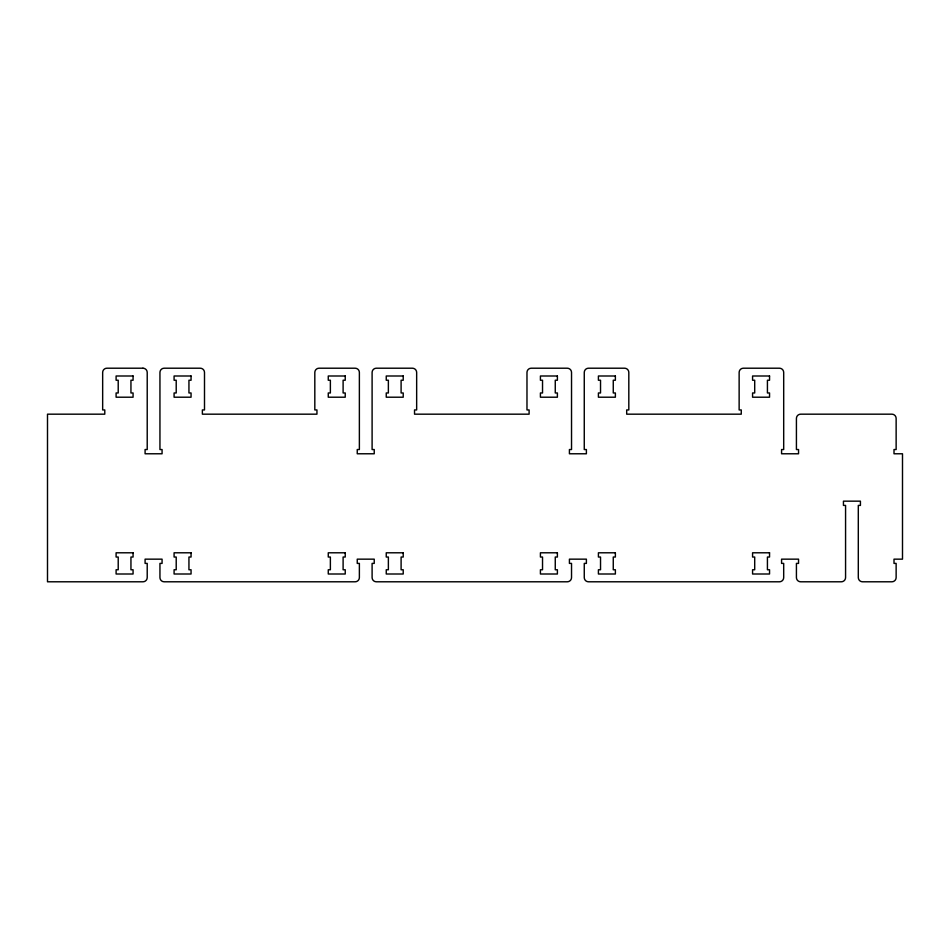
<?xml version="1.0" encoding="UTF-8"?>
<svg xmlns="http://www.w3.org/2000/svg" width="950" height="950" viewBox="0 0 950 950"><rect width="100%" height="100%" fill="white"/><g stroke="black" fill="none" stroke-linecap="round" stroke-linejoin="round"><path stroke-width="1.43" d="M142.975 368.208L106.899 368.208A4.239 4.239 0 0 0 102.659 372.459L102.659 409.937L104.785 409.937L104.785 414.176L47.5 414.176L47.5 581.792L142.975 581.792A4.239 4.239 0 0 0 147.214 577.541L147.214 563.398L145.089 563.398L145.089 559.158L162.07 559.158L162.07 563.398L159.944 563.398L159.944 577.541A4.239 4.239 0 0 0 164.184 581.792L355.134 581.792A4.239 4.239 0 0 0 359.373 577.541L359.373 563.398L357.247 563.398L357.247 559.158L374.229 559.158L374.229 563.398L372.103 563.398L372.103 577.541A4.239 4.239 0 0 0 376.343 581.792L567.293 581.792A4.239 4.239 0 0 0 571.532 577.541L571.532 563.398L569.418 563.398L569.418 559.158L586.388 559.158L586.388 563.398L584.262 563.398L584.262 577.541A4.239 4.239 0 0 0 588.501 581.792L779.451 581.792A4.239 4.239 0 0 0 783.691 577.541L783.691 563.398L781.577 563.398L781.577 559.158L798.546 559.158L798.546 563.398L796.421 563.398L796.421 577.541A4.239 4.239 0 0 0 800.672 581.792L841.332 581.792A4.239 4.239 0 0 0 845.571 577.541L845.571 505.412L843.446 505.412L843.446 501.161L860.427 501.161L860.427 505.412L858.301 505.412L858.301 577.541A4.239 4.239 0 0 0 862.541 581.792L891.896 581.792A4.239 4.239 0 0 0 896.135 577.541L896.135 563.398L894.009 563.398L894.009 559.158L902.5 559.158L902.5 453.779L894.009 453.779L894.009 449.54L896.135 449.54L896.135 418.428A4.239 4.239 0 0 0 891.896 414.176L800.672 414.176A4.239 4.239 0 0 0 796.421 418.428L796.421 449.54L798.546 449.54L798.546 453.779L781.577 453.779L781.577 449.54L783.691 449.54L783.691 372.459A4.239 4.239 0 0 0 779.451 368.208L743.387 368.208A4.239 4.239 0 0 0 739.136 372.459L739.136 409.937L741.261 409.937L741.261 414.176L626.691 414.176L626.691 409.937L628.817 409.937L628.817 372.459A4.239 4.239 0 0 0 624.578 368.208L588.501 368.208A4.239 4.239 0 0 0 584.262 372.459L584.262 449.54L586.388 449.54L586.388 453.779L569.418 453.779L569.418 449.54L571.532 449.54L571.532 372.459A4.239 4.239 0 0 0 567.293 368.208L531.228 368.208A4.239 4.239 0 0 0 526.977 372.459L526.977 409.937L529.102 409.937L529.102 414.176L414.532 414.176L414.532 409.937L416.658 409.937L416.658 372.459A4.239 4.239 0 0 0 412.419 368.208L376.343 368.208A4.239 4.239 0 0 0 372.103 372.459L372.103 449.54L374.229 449.54L374.229 453.779L357.247 453.779L357.247 449.54L359.373 449.54L359.373 372.459A4.239 4.239 0 0 0 355.134 368.208L319.069 368.208A4.239 4.239 0 0 0 314.818 372.459L314.818 409.937L316.944 409.937L316.944 414.176L202.374 414.176L202.374 409.937L204.499 409.937L204.499 372.459A4.239 4.239 0 0 0 200.26 368.208L164.184 368.208A4.239 4.239 0 0 0 159.944 372.459L159.944 449.54L162.07 449.54L162.07 453.779L145.089 453.779L145.089 449.54L147.214 449.54L147.214 372.459A4.239 4.239 0 0 0 142.975 368.208M133.071 375.998L116.102 375.998L116.102 380.238L118.216 380.238L118.216 392.968L116.102 392.968L116.102 397.207L133.071 397.207L133.071 392.968L130.946 392.968L130.946 380.238L133.071 380.238L133.071 375.998M191.057 375.998L174.088 375.998L174.088 380.238L176.213 380.238L176.213 392.968L174.088 392.968L174.088 397.207L191.057 397.207L191.057 392.968L188.943 392.968L188.943 380.238L191.057 380.238L191.057 375.998M345.23 375.998L328.261 375.998L328.261 380.238L330.374 380.238L330.374 392.968L328.261 392.968L328.261 397.207L345.23 397.207L345.23 392.968L343.104 392.968L343.104 380.238L345.23 380.238L345.23 375.998M403.216 375.998L386.246 375.998L386.246 380.238L388.372 380.238L388.372 392.968L386.246 392.968L386.246 397.207L403.216 397.207L403.216 392.968L401.102 392.968L401.102 380.238L403.216 380.238L403.216 375.998M557.389 375.998L540.419 375.998L540.419 380.238L542.533 380.238L542.533 392.968L540.419 392.968L540.419 397.207L557.389 397.207L557.389 392.968L555.263 392.968L555.263 380.238L557.389 380.238L557.389 375.998M615.374 375.998L598.405 375.998L598.405 380.238L600.531 380.238L600.531 392.968L598.405 392.968L598.405 397.207L615.374 397.207L615.374 392.968L613.261 392.968L613.261 380.238L615.374 380.238L615.374 375.998M769.547 375.998L752.578 375.998L752.578 380.238L754.704 380.238L754.704 392.968L752.578 392.968L752.578 397.207L769.547 397.207L769.547 392.968L767.422 392.968L767.422 380.238L769.547 380.238L769.547 375.998M133.071 552.793L116.102 552.793L116.102 557.033L118.216 557.033L118.216 569.763L116.102 569.763L116.102 574.002L133.071 574.002L133.071 569.763L130.946 569.763L130.946 557.033L133.071 557.033L133.071 552.793M191.057 552.793L174.088 552.793L174.088 557.033L176.213 557.033L176.213 569.763L174.088 569.763L174.088 574.002L191.057 574.002L191.057 569.763L188.943 569.763L188.943 557.033L191.057 557.033L191.057 552.793M345.23 552.793L328.261 552.793L328.261 557.033L330.374 557.033L330.374 569.763L328.261 569.763L328.261 574.002L345.23 574.002L345.23 569.763L343.104 569.763L343.104 557.033L345.23 557.033L345.23 552.793M403.216 552.793L386.246 552.793L386.246 557.033L388.372 557.033L388.372 569.763L386.246 569.763L386.246 574.002L403.216 574.002L403.216 569.763L401.102 569.763L401.102 557.033L403.216 557.033L403.216 552.793M557.389 552.793L540.419 552.793L540.419 557.033L542.533 557.033L542.533 569.763L540.419 569.763L540.419 574.002L557.389 574.002L557.389 569.763L555.263 569.763L555.263 557.033L557.389 557.033L557.389 552.793M615.374 552.793L598.405 552.793L598.405 557.033L600.531 557.033L600.531 569.763L598.405 569.763L598.405 574.002L615.374 574.002L615.374 569.763L613.261 569.763L613.261 557.033L615.374 557.033L615.374 552.793M769.547 552.793L752.578 552.793L752.578 557.033L754.704 557.033L754.704 569.763L752.578 569.763L752.578 574.002L769.547 574.002L769.547 569.763L767.422 569.763L767.422 557.033L769.547 557.033L769.547 552.793"/></g></svg>
